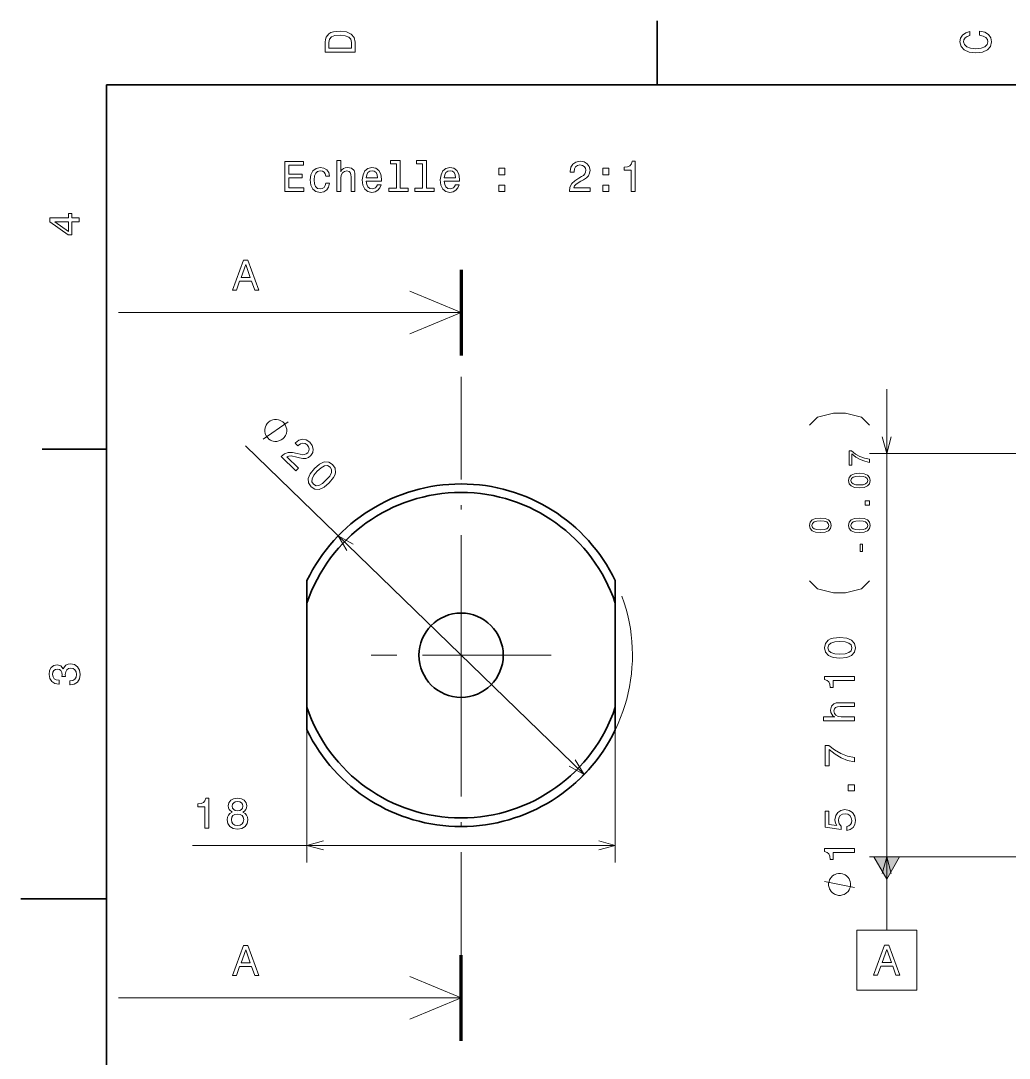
# Model space of a CAD drawing. Extents: x 0 to 297, y 0 to 210.
# Drawn here: x 0 to 115.4, y 86.4 to 207.5 of the extents above; entities that cross this region are included whole.
import ezdxf

# ---------------------------------------------------------------- set-up
doc = ezdxf.new("R2010")
doc.units = 0
doc.linetypes.add('AXES', pattern=[24, 15, -3, 3, -3])
doc.linetypes.add('DASHDOT', pattern=[18.5, 12, -3, 0.5, -3])

msp = doc.modelspace()

# ---------------------------------------------------------------- linework, layer by layer
at = {"color": 7, "lineweight": 35, "ltscale": 0.1875}
for p, q in [((74.300003, 200), (74.300003, 207.5)), ((10, 157.5), (2.5, 157.5))]:
    msp.add_line(p, q, dxfattribs=at)
at = {"color": 7, "lineweight": 35}
for p, q in [((287, 200), (10, 200)), ((10, 200), (10, 10))]:
    msp.add_line(p, q, dxfattribs=at)
at = {"color": 7, "lineweight": 100, "ltscale": 0.25}
for p, q in [((51.40398, 178.431076), (51.40398, 168.431076)), ((51.40398, 88.431076), (51.40398, 98.431076))]:
    msp.add_line(p, q, dxfattribs=at)
at = {"color": 7, "lineweight": 13}
for p, q in [((51.40398, 173.431076), (11.40398, 173.431076)), ((101.088226, 104.881081), (101.088226, 164.501434)), ((26.232304, 157.877472), (65.751305, 119.497147)), ((20.052219, 111.2276), (69.403976, 111.2276)), ((51.40398, 93.431076), (11.40398, 93.431076))]:
    msp.add_line(p, q, dxfattribs=at)
at = {"color": 7, "linetype": 'DASHDOT', "lineweight": 13}
msp.add_line((51.40398, 98.431076), (51.40398, 168.431076), dxfattribs=at)
at = {"color": 7, "lineweight": 13, "ltscale": 0.441694}
for p, q in [((116.755981, 156.981079), (99.088226, 156.981079)), ((116.755981, 109.881081), (99.088226, 109.881081))]:
    msp.add_line(p, q, dxfattribs=at)
at = {"color": 7, "linetype": 'AXES', "lineweight": 13}
for p, q in [((51.40398, 143.944061), (51.40398, 122.918091)), ((61.916969, 133.431076), (40.890991, 133.431076))]:
    msp.add_line(p, q, dxfattribs=at)
at = {"color": 7, "lineweight": 35, "ltscale": 0.065876}
for p, q in [((33.40398, 139.51384), (33.40398, 142.14888)), ((69.403976, 139.51384), (69.403976, 142.14888)), ((33.40398, 127.348312), (33.40398, 124.71328)), ((69.403976, 127.348312), (69.403976, 124.71328))]:
    msp.add_line(p, q, dxfattribs=at)
at = {"color": 7, "lineweight": 35, "ltscale": 0.304138}
for p, q in [((33.40398, 139.51384), (33.40398, 127.348312)), ((69.403976, 127.348312), (69.403976, 139.51384))]:
    msp.add_line(p, q, dxfattribs=at)
at = {"color": 7, "lineweight": 13, "ltscale": 0.403018}
for p, q in [((33.40398, 125.348312), (33.40398, 109.2276)), ((69.403976, 125.348312), (69.403976, 109.2276))]:
    msp.add_line(p, q, dxfattribs=at)
at = {"color": 7, "lineweight": 13, "ltscale": 0.148464}
msp.add_line((101.088226, 107.283005), (101.088226, 101.344437), dxfattribs=at)
at = {"color": 7, "lineweight": 35, "ltscale": 0.25}
msp.add_line((10, 105), (0, 105), dxfattribs=at)
at = {"color": 7, "lineweight": 13}
for points in [[(35.533215, 204.994965), (35.533215, 203.829971), (39.033215, 203.829971), (39.033215, 204.994965), (38.922264, 205.544678), (38.584366, 205.953171), (38.034657, 206.205338), (37.283215, 206.296112), (36.516644, 206.215424), (36.21405, 206.114563), (35.971977, 205.973343), (35.644165, 205.56485), (35.563473, 205.297562)], [(111.93206, 205.817017), (112.35569, 205.716141), (112.658287, 205.549713), (112.844887, 205.317734), (112.905403, 205.045395), (112.814629, 204.71759), (112.54229, 204.460388), (112.098488, 204.28891), (111.483215, 204.233429), (110.872986, 204.28891), (110.424141, 204.455338), (110.151802, 204.71254), (110.055984, 205.045395), (110.106415, 205.287476), (110.247627, 205.494247), (110.474571, 205.655624), (110.787247, 205.766571), (110.787247, 206.245682), (110.308144, 206.094391), (109.94503, 205.832138), (109.718086, 205.474075), (109.637398, 205.045395), (109.763474, 204.510818), (110.116501, 204.10231), (110.696472, 203.840057), (111.483215, 203.749283), (112.269958, 203.840057), (112.84993, 204.10231), (113.208, 204.510818), (113.329041, 205.045395), (113.233215, 205.51442), (112.965927, 205.892654), (112.527161, 206.159943), (111.93206, 206.301163)], [(35.951801, 204.959656), (36.027451, 205.342941), (36.259438, 205.605194), (36.672985, 205.761536), (37.283215, 205.811966), (37.873272, 205.756485), (38.286816, 205.600143), (38.533936, 205.332855), (38.614628, 204.959656), (38.614628, 204.298996), (35.951801, 204.298996)], [(30.824064, 187.564835), (33.043087, 187.564835), (33.043087, 187.988464), (31.288042, 187.988464), (31.288042, 189.17363), (32.851444, 189.17363), (32.851444, 189.592209), (31.288042, 189.592209), (31.288042, 190.641205), (33.002739, 190.641205), (33.002739, 191.064835), (30.824064, 191.064835)], [(35.600002, 189.375351), (36.038761, 189.375351), (35.947983, 189.778809), (35.731125, 190.096542), (35.39323, 190.293228), (34.954468, 190.368866), (34.470318, 190.268005), (34.102161, 189.98558), (33.870174, 189.526657), (33.789482, 188.911377), (33.865131, 188.301147), (34.092075, 187.84726), (34.450146, 187.564835), (34.939339, 187.469009), (35.373055, 187.544662), (35.710953, 187.75647), (35.94294, 188.089325), (36.043804, 188.533127), (35.620174, 188.533127), (35.544525, 188.250717), (35.403316, 188.038895), (35.201588, 187.907776), (34.954468, 187.867432), (34.646832, 187.932983), (34.424931, 188.13472), (34.288761, 188.462524), (34.243374, 188.926514), (34.288761, 189.380402), (34.429974, 189.708206), (34.656918, 189.909943), (34.954468, 189.980545), (35.216717, 189.93515), (35.413403, 189.819153), (35.544525, 189.627518)], [(36.91124, 187.564835), (37.355045, 187.564835), (37.355045, 189.128235), (37.400433, 189.486298), (37.546688, 189.74855), (37.773632, 189.909943), (38.076225, 189.970459), (38.318302, 189.920029), (38.469597, 189.783859), (38.545246, 189.556915), (38.570465, 189.254318), (38.570465, 187.564835), (39.014267, 187.564835), (39.014267, 189.345093), (38.994095, 189.703156), (38.903316, 190.000717), (38.605766, 190.273041), (38.141788, 190.368866), (37.889626, 190.333572), (37.672768, 190.237747), (37.491211, 190.086441), (37.355045, 189.879669), (37.355045, 191.185867), (36.91124, 191.185867)], [(40.335594, 188.790344), (42.110809, 188.790344), (42.115852, 188.997116), (42.03516, 189.577087), (41.813259, 190.010803), (41.460232, 190.273041), (40.991211, 190.368866), (40.53228, 190.268005), (40.179253, 189.98558), (39.952309, 189.526657), (39.871616, 188.921463), (39.947266, 188.301147), (40.17421, 187.84726), (40.522194, 187.564835), (40.976082, 187.469009), (41.369453, 187.534576), (41.692223, 187.706039), (41.929253, 187.978378), (42.065422, 188.341492), (41.626659, 188.341492), (41.535881, 188.139755), (41.404755, 187.988464), (41.031559, 187.867432), (40.744095, 187.922897), (40.527237, 188.099411), (40.386024, 188.386887), (40.335594, 188.775208)], [(43.865852, 190.812668), (43.865852, 187.938034), (42.953026, 187.938034), (42.953026, 187.564835), (45.217438, 187.564835), (45.217438, 187.938034), (44.309654, 187.938034), (44.309654, 191.185867), (43.169888, 191.185867), (43.169888, 190.812668)], [(46.901875, 190.812668), (46.901875, 187.938034), (45.989052, 187.938034), (45.989052, 187.564835), (48.25346, 187.564835), (48.25346, 187.938034), (47.34568, 187.938034), (47.34568, 191.185867), (46.20591, 191.185867), (46.20591, 190.812668)], [(49.443665, 188.790344), (51.21888, 188.790344), (51.223923, 188.997116), (51.14323, 189.577087), (50.921326, 190.010803), (50.568302, 190.273041), (50.099281, 190.368866), (49.64035, 190.268005), (49.287323, 189.98558), (49.060379, 189.526657), (48.979683, 188.921463), (49.055336, 188.301147), (49.28228, 187.84726), (49.630264, 187.564835), (50.084152, 187.469009), (50.477524, 187.534576), (50.800293, 187.706039), (51.037323, 187.978378), (51.173489, 188.341492), (50.734726, 188.341492), (50.643951, 188.139755), (50.512825, 187.988464), (50.139626, 187.867432), (49.852165, 187.922897), (49.635307, 188.099411), (49.494095, 188.386887), (49.443665, 188.775208)], [(55.823345, 189.521606), (56.51931, 189.521606), (56.51931, 190.273041), (55.823345, 190.273041)], [(64.048843, 187.564835), (66.454468, 187.564835), (66.454468, 187.99855), (64.553169, 187.99855), (64.659073, 188.23558), (64.840637, 188.432266), (65.400436, 188.790344), (65.697983, 188.941635), (66.030838, 189.158493), (66.267868, 189.41066), (66.404037, 189.708206), (66.454468, 190.046097), (66.368729, 190.469727), (66.131699, 190.802582), (65.768585, 191.014404), (65.299568, 191.090057), (64.815414, 191.004318), (64.447266, 190.767288), (64.210236, 190.389038), (64.129539, 189.889755), (64.129539, 189.819153), (64.58847, 189.819153), (64.58847, 189.859497), (64.633865, 190.202438), (64.770027, 190.454605), (64.986893, 190.615982), (65.274353, 190.671463), (65.566864, 190.621033), (65.783722, 190.494949), (65.924927, 190.298264), (65.975357, 190.051147), (65.940056, 189.819153), (65.844238, 189.622467), (65.682854, 189.451004), (65.460953, 189.299698), (65.163399, 189.138321), (64.669159, 188.825638), (64.321182, 188.492783), (64.11441, 188.089325), (64.048843, 187.579971)], [(67.967438, 189.521606), (68.663399, 189.521606), (68.663399, 190.273041), (67.967438, 190.273041)], [(71.260666, 187.564835), (71.719589, 187.564835), (71.719589, 191.090057), (71.376656, 191.090057), (71.285873, 190.78241), (71.104324, 190.575638), (70.826942, 190.454605), (70.443657, 190.414261), (70.443657, 190.056183), (71.260666, 190.056183)], [(40.335594, 189.163544), (40.391068, 189.51152), (40.527237, 189.768723), (40.734009, 189.925064), (41.00634, 189.980545), (41.273632, 189.925064), (41.480408, 189.768723), (41.606487, 189.51152), (41.651875, 189.163544)], [(49.443665, 189.163544), (49.499138, 189.51152), (49.635307, 189.768723), (49.842079, 189.925064), (50.11441, 189.980545), (50.381702, 189.925064), (50.588474, 189.768723), (50.714554, 189.51152), (50.759945, 189.163544)], [(55.823345, 187.564835), (56.51931, 187.564835), (56.51931, 188.316269), (55.823345, 188.316269)], [(67.967438, 187.564835), (68.663399, 187.564835), (68.663399, 188.316269), (67.967438, 188.316269)], [(6.833213, 184.02739), (6.833213, 184.481277), (5.965778, 184.481277), (5.965778, 184.98056), (5.56232, 184.98056), (5.56232, 184.481277), (3.408862, 184.481277), (3.408862, 184.022339), (5.521974, 182.489197), (5.965778, 182.489197), (5.965778, 184.02739)], [(5.56232, 182.912827), (3.993876, 184.02739), (5.56232, 184.02739)], [(24.72245, 176.056076), (25.186426, 176.056076), (25.554583, 177.0849), (26.951557, 177.0849), (27.319712, 176.056076), (27.793776, 176.056076), (26.512794, 179.561127), (25.998386, 179.561127)], [(25.715965, 177.513565), (26.25559, 179.056793), (26.795216, 177.513565)], [(30.686153, 158.779404), (30.767433, 158.863098), (30.888149, 159.071121), (30.968225, 159.237305), (31.00766, 159.361633), (31.045889, 159.568451), (31.042273, 159.815918), (30.998014, 160.02153), (30.954962, 160.144653), (30.870064, 160.308426), (30.743319, 160.512833), (30.659626, 160.594116), (30.575933, 160.6754), (30.367907, 160.796112), (30.201727, 160.87619), (30.077394, 160.915619), (29.870573, 160.953857), (29.623114, 160.950241), (29.417498, 160.905975), (29.294371, 160.86293), (29.130602, 160.77803), (28.926193, 160.651276), (28.844913, 160.567596), (28.763632, 160.483902), (28.642916, 160.275879), (28.56284, 160.109695), (28.523405, 159.985352), (28.485176, 159.778534), (28.488792, 159.531082), (28.533051, 159.32547), (28.576103, 159.202332), (28.661001, 159.038574), (28.787746, 158.834152), (28.871439, 158.752869), (28.955132, 158.6716), (29.163158, 158.550873), (29.329338, 158.47081), (29.453671, 158.431366), (29.660492, 158.393143), (29.907953, 158.396759), (30.113567, 158.44101), (30.236694, 158.48407), (30.400463, 158.56897), (30.604872, 158.695709)], [(30.390518, 156.627045), (32.116226, 154.95105), (32.418396, 155.262192), (31.054472, 156.586807), (31.295586, 156.683075), (31.562859, 156.697678), (32.213905, 156.564529), (32.532764, 156.465759), (32.922626, 156.389435), (33.268345, 156.405182), (33.57333, 156.523773), (33.844917, 156.731033), (34.07856, 157.094666), (34.140419, 157.498581), (34.027504, 157.903503), (33.743748, 158.284546), (33.336704, 158.560333), (32.907463, 158.64679), (32.473904, 158.540588), (32.068172, 158.238647), (32.018982, 158.188004), (32.348206, 157.868256), (32.376312, 157.897202), (32.6478, 158.111588), (32.921162, 158.197617), (33.189163, 158.162308), (33.434029, 158.001831), (33.608727, 157.761856), (33.676456, 157.520325), (33.640724, 157.280853), (33.504738, 157.068436), (33.317787, 156.92662), (33.112019, 156.85228), (32.876785, 156.841705), (32.61219, 156.887772), (32.286304, 156.979309), (31.713913, 157.099335), (31.232384, 157.102982), (30.802965, 156.957611), (30.401058, 156.637894)], [(99.088226, 155.94812), (99.088226, 156.304672), (98.50573, 156.421173), (97.962074, 156.625931), (97.457245, 156.915405), (96.984192, 157.293152), (96.691177, 157.293152), (96.691177, 155.612747), (97.012436, 155.612747), (97.012436, 156.954239), (97.489021, 156.565918), (97.986786, 156.272903), (98.516327, 156.068146)], [(34.272579, 155.240082), (33.775211, 154.61937), (33.551727, 154.049026), (33.584141, 153.539505), (33.883095, 153.094498), (34.333035, 152.81218), (34.843296, 152.794678), (35.40324, 153.038254), (36.01276, 153.550034), (36.502998, 154.170639), (36.6521, 154.4617), (36.733612, 154.741074), (36.701199, 155.25061), (36.409374, 155.695724), (35.952305, 155.977921), (35.43853, 155.991806), (34.874969, 155.751755)], [(34.619892, 154.902771), (35.073982, 155.312424), (35.470108, 155.539337), (35.812103, 155.565735), (36.117744, 155.395447), (36.293278, 155.098419), (36.276886, 154.755798), (36.061649, 154.35321), (35.665447, 153.887344), (35.207848, 153.474075), (34.811718, 153.247162), (34.469719, 153.220764), (34.171211, 153.391159), (33.988548, 153.688065), (34.004936, 154.030685), (34.220177, 154.433289)], [(97.891464, 152.972824), (98.445717, 153.025772), (98.84111, 153.191696), (99.081161, 153.456467), (99.158829, 153.823608), (99.081161, 154.187225), (98.84111, 154.451996), (98.445717, 154.61438), (97.891464, 154.670868), (97.340744, 154.61438), (97.121872, 154.547318), (96.941826, 154.451996), (96.701767, 154.187225), (96.620575, 153.823608), (96.701767, 153.456467), (96.945358, 153.191696), (97.340744, 153.025772)], [(97.891464, 153.311722), (97.46431, 153.339966), (97.157173, 153.428223), (96.977135, 153.587082), (96.913589, 153.823608), (96.977135, 154.05661), (97.157173, 154.215469), (97.46431, 154.303726), (97.891464, 154.33197), (98.322159, 154.303726), (98.629288, 154.215469), (98.809334, 154.05661), (98.869347, 153.823608), (98.809334, 153.587082), (98.629288, 153.428223), (98.322159, 153.339966)], [(99.088226, 150.964813), (99.088226, 151.451981), (98.562218, 151.451981), (98.562218, 150.964813)], [(93.341469, 147.742386), (93.895721, 147.795334), (94.291107, 147.961258), (94.531166, 148.226028), (94.608833, 148.593185), (94.531166, 148.956802), (94.291107, 149.221573), (93.895721, 149.383957), (93.341469, 149.440445), (92.790749, 149.383957), (92.571869, 149.316879), (92.39183, 149.221573), (92.151772, 148.956802), (92.070572, 148.593185), (92.151772, 148.226028), (92.395355, 147.961258), (92.790749, 147.795334)], [(93.341469, 148.081284), (92.914307, 148.109528), (92.60717, 148.197784), (92.427132, 148.356644), (92.363586, 148.593185), (92.427132, 148.826172), (92.60717, 148.985031), (92.914307, 149.073288), (93.341469, 149.101532), (93.772156, 149.073288), (94.079292, 148.985031), (94.259331, 148.826172), (94.319351, 148.593185), (94.259331, 148.356644), (94.079292, 148.197784), (93.772156, 148.109528)], [(97.891464, 147.742386), (98.445717, 147.795334), (98.84111, 147.961258), (99.081161, 148.226028), (99.158829, 148.593185), (99.081161, 148.956802), (98.84111, 149.221573), (98.445717, 149.383957), (97.891464, 149.440445), (97.340744, 149.383957), (97.121872, 149.316879), (96.941826, 149.221573), (96.701767, 148.956802), (96.620575, 148.593185), (96.701767, 148.226028), (96.945358, 147.961258), (97.340744, 147.795334)], [(97.891464, 148.081284), (97.46431, 148.109528), (97.157173, 148.197784), (96.977135, 148.356644), (96.913589, 148.593185), (96.977135, 148.826172), (97.157173, 148.985031), (97.46431, 149.073288), (97.891464, 149.101532), (98.322159, 149.073288), (98.629288, 148.985031), (98.809334, 148.826172), (98.869347, 148.593185), (98.809334, 148.356644), (98.629288, 148.197784), (98.322159, 148.109528)], [(98.279793, 145.550797), (98.279793, 146.405121), (98.000908, 146.405121), (98.000908, 145.550797)], [(95.628571, 133.081924), (96.420357, 133.157578), (96.985199, 133.394608), (97.32814, 133.772842), (97.439087, 134.297348), (97.32814, 134.816803), (96.985199, 135.195038), (96.420357, 135.427032), (95.628571, 135.507721), (94.841827, 135.427032), (94.529144, 135.331207), (94.271942, 135.195038), (93.929001, 134.816803), (93.813011, 134.297348), (93.929001, 133.772842), (94.276985, 133.394608), (94.841827, 133.157578)], [(95.628571, 133.566071), (95.018341, 133.606415), (94.579582, 133.732498), (94.322372, 133.959442), (94.231598, 134.297348), (94.322372, 134.630203), (94.579582, 134.857147), (95.018341, 134.983231), (95.628571, 135.023575), (96.243843, 134.983231), (96.68261, 134.857147), (96.939812, 134.630203), (97.025543, 134.297348), (96.939812, 133.959442), (96.68261, 133.732498), (96.243843, 133.606415)], [(5.73379, 129.979111), (5.769093, 129.979111), (6.253242, 130.059799), (6.616354, 130.296829), (6.848343, 130.670029), (6.934078, 131.164276), (6.848343, 131.688766), (6.626441, 132.082138), (6.273415, 132.334305), (5.819525, 132.425079), (5.521974, 132.384735), (5.279899, 132.273788), (5.0933, 132.092224), (4.957133, 131.850143), (4.684798, 132.177963), (4.251081, 132.293961), (3.857709, 132.218307), (3.560158, 132.00145), (3.373559, 131.648422), (3.307997, 131.164276), (3.388689, 130.710388), (3.610591, 130.362396), (3.963617, 130.135452), (4.432637, 130.059799), (4.46794, 130.059799), (4.46794, 130.508652), (4.145173, 130.548996), (3.913184, 130.680115), (3.771974, 130.891937), (3.721542, 131.189484), (3.761888, 131.451736), (3.867795, 131.643372), (4.039265, 131.759369), (4.271254, 131.804764), (4.518372, 131.759369), (4.684798, 131.638336), (4.785663, 131.426514), (4.815922, 131.139053), (4.810879, 130.942368), (5.209294, 130.942368), (5.199208, 131.189484), (5.244596, 131.507217), (5.365634, 131.744247), (5.56232, 131.885452), (5.819525, 131.935883), (6.112032, 131.880417), (6.328891, 131.734161), (6.465058, 131.502167), (6.510447, 131.194534), (6.460014, 130.876801), (6.308718, 130.644821), (6.066643, 130.498566), (5.73379, 130.443085)], [(97.338226, 130.470551), (97.338226, 130.929474), (93.813011, 130.929474), (93.813011, 130.586533), (94.120644, 130.495758), (94.327415, 130.314209), (94.448456, 130.036819), (94.4888, 129.653534), (94.84687, 129.653534), (94.84687, 130.470551)], [(97.338226, 125.781349), (97.338226, 126.225151), (95.774826, 126.225151), (95.416756, 126.270546), (95.15451, 126.416794), (94.993126, 126.643745), (94.932602, 126.946335), (94.98304, 127.188408), (95.119202, 127.339706), (95.346153, 127.415359), (95.648743, 127.440575), (97.338226, 127.440575), (97.338226, 127.884377), (95.557968, 127.884377), (95.199898, 127.864204), (94.902344, 127.773422), (94.630013, 127.475876), (94.534187, 127.011902), (94.569496, 126.759735), (94.665314, 126.542877), (94.816612, 126.36132), (95.023384, 126.225151), (93.717186, 126.225151), (93.717186, 125.781349)], [(97.338226, 120.988274), (97.338226, 121.497635), (96.506096, 121.664063), (95.729431, 121.956573), (95.008255, 122.370117), (94.332458, 122.909744), (93.913872, 122.909744), (93.913872, 120.509163), (94.37281, 120.509163), (94.37281, 122.425591), (95.053642, 121.870834), (95.76474, 121.452248), (96.521225, 121.159744)], [(97.338226, 117.60527), (97.338226, 118.301239), (96.586784, 118.301239), (96.586784, 117.60527)], [(21.479452, 113.2276), (21.938387, 113.2276), (21.938387, 116.752815), (21.595448, 116.752815), (21.504669, 116.445175), (21.323112, 116.238403), (21.045734, 116.117371), (20.662451, 116.077026), (20.662451, 115.718956), (21.479452, 115.718956)], [(24.680893, 115.11377), (24.423689, 114.972557), (24.247175, 114.775871), (24.136225, 114.528755), (24.100922, 114.231201), (24.181614, 113.782356), (24.413603, 113.434372), (24.791845, 113.212471), (25.306253, 113.12674), (25.81562, 113.212471), (26.193861, 113.434372), (26.42585, 113.782356), (26.511585, 114.231201), (26.471239, 114.528755), (26.365332, 114.775871), (26.183775, 114.972557), (25.931614, 115.11377), (26.133343, 115.234802), (26.274553, 115.40123), (26.360289, 115.602959), (26.390549, 115.850082), (26.309856, 116.208145), (26.098042, 116.495613), (25.7551, 116.682213), (25.306253, 116.752815), (24.852364, 116.682213), (24.509424, 116.495613), (24.292564, 116.208145), (24.216917, 115.850082), (24.242132, 115.602959), (24.327868, 115.40123)], [(24.696024, 115.809731), (24.73637, 116.031631), (24.857407, 116.203102), (25.049049, 116.309013), (25.306253, 116.349358), (25.558414, 116.309013), (25.750057, 116.203102), (25.871096, 116.031631), (25.916485, 115.809731), (25.871096, 115.582787), (25.750057, 115.406273), (25.558414, 115.290283), (25.306253, 115.254974), (25.049049, 115.295326), (24.857407, 115.406273), (24.73637, 115.582787)], [(96.4254, 112.966515), (96.838943, 113.077461), (97.161713, 113.324585), (97.363441, 113.687691), (97.439087, 114.151672), (97.348312, 114.661041), (97.101196, 115.059456), (96.707825, 115.311615), (96.203499, 115.407433), (95.734482, 115.321701), (95.366325, 115.079628), (95.129288, 114.701385), (95.043556, 114.212189), (95.104073, 113.833946), (95.2705, 113.541443), (94.327415, 113.682648), (94.327415, 115.21579), (93.913872, 115.21579), (93.913872, 113.344757), (95.769783, 113.067375), (95.769783, 113.470833), (95.532753, 113.763344), (95.447014, 114.136543), (95.502487, 114.459305), (95.663872, 114.706429), (95.910988, 114.862762), (96.228714, 114.918243), (96.54644, 114.862762), (96.793556, 114.701385), (96.949898, 114.454262), (97.005371, 114.136543), (96.97007, 113.869247), (96.854073, 113.662476), (96.672516, 113.511185), (96.4254, 113.435532)], [(24.585072, 114.241287), (24.630461, 114.508575), (24.776714, 114.710312), (25.00366, 114.841431), (25.306253, 114.886826), (25.603804, 114.841431), (25.83075, 114.710312), (25.977003, 114.508575), (26.027435, 114.241287), (25.977003, 113.953827), (25.83075, 113.736969), (25.603804, 113.595757), (25.306253, 113.550369), (25.00366, 113.595757), (24.776714, 113.736969), (24.630461, 113.953827)], [(97.338226, 110.390434), (97.338226, 110.849365), (93.813011, 110.849365), (93.813011, 110.506424), (94.120644, 110.415649), (94.327415, 110.234093), (94.448456, 109.956711), (94.4888, 109.573425), (94.84687, 109.573425), (94.84687, 110.390434)], [(99.588226, 109.881081), (101.088226, 107.283005), (102.588226, 109.881081)], [(95.588226, 107.963196), (95.471558, 107.963196), (95.238228, 107.904869), (95.063225, 107.846535), (94.946556, 107.7882), (94.771561, 107.671532), (94.596558, 107.496529), (94.479889, 107.321533), (94.421555, 107.204865), (94.363228, 107.029861), (94.304893, 106.796532), (94.304893, 106.679863), (94.304893, 106.563194), (94.363228, 106.329865), (94.421555, 106.154861), (94.479889, 106.0382), (94.596558, 105.863197), (94.771561, 105.688194), (94.946556, 105.571533), (95.063225, 105.513199), (95.238228, 105.454865), (95.471558, 105.39653), (95.588226, 105.39653), (95.704895, 105.39653), (95.938225, 105.454865), (96.113228, 105.513199), (96.229889, 105.571533), (96.404892, 105.688194), (96.579895, 105.863197), (96.696556, 106.0382), (96.75489, 106.154861), (96.813225, 106.329865), (96.871559, 106.563194), (96.871559, 106.679863), (96.871559, 106.796532), (96.813225, 107.029861), (96.75489, 107.204865), (96.696556, 107.321533), (96.579895, 107.496529), (96.404892, 107.671532), (96.229889, 107.7882), (96.113228, 107.846535), (95.938225, 107.904869), (95.704895, 107.963196)], [(97.588226, 101.344437), (97.588226, 94.344437), (104.588226, 94.344437), (104.588226, 101.344437)], [(24.72245, 96.056076), (25.186426, 96.056076), (25.554583, 97.084892), (26.951557, 97.084892), (27.319712, 96.056076), (27.793776, 96.056076), (26.512794, 99.561119), (25.998386, 99.561119)], [(99.555084, 96.094444), (100.019058, 96.094444), (100.387215, 97.12326), (101.784187, 97.12326), (102.152344, 96.094444), (102.626411, 96.094444), (101.345428, 99.59948), (100.831017, 99.59948)], [(25.715965, 97.513565), (26.25559, 99.056793), (26.795216, 97.513565)], [(100.548599, 97.551933), (101.088226, 99.095161), (101.627853, 97.551933)]]:
    msp.add_lwpolyline(points, close=True, dxfattribs=at)
for points in [[(45.40398, 170.945801), (51.40398, 173.431076), (45.40398, 175.916351)], [(99.088226, 160.301437), (98.154892, 161.234772), (96.288223, 161.701431), (94.888222, 161.701431), (93.021561, 161.234772), (92.088226, 160.301437)], [(28.295237, 158.661957), (31.235828, 160.685043)], [(100.570587, 158.912933), (101.088226, 156.981079), (101.605865, 158.912933)], [(38.803139, 146.390427), (37.056656, 147.365005), (38.081863, 145.647751)], [(92.088226, 142.115356), (93.021561, 141.182022), (94.888222, 140.715363), (96.288223, 140.715363), (98.154892, 141.182022), (99.088226, 142.115356)], [(64.004822, 120.471725), (65.751305, 119.497147), (64.726097, 121.214401)], [(35.335831, 111.745239), (33.40398, 111.2276), (35.335831, 110.709961)], [(67.47213, 110.709961), (69.403976, 111.2276), (67.47213, 111.745239)], [(101.605865, 107.949226), (101.088226, 109.881081), (100.570587, 107.949226)], [(97.338226, 106.329865), (93.838226, 107.029861)], [(45.40398, 90.945793), (51.40398, 93.431076), (45.40398, 95.916359)]]:
    msp.add_lwpolyline(points, dxfattribs=at)
at = {"color": 7, "lineweight": 35}
msp.add_circle((51.40398, 133.431076), 4.917, dxfattribs=at)
for radius, start, end in [(20, 25.841934, 154.158066), (19, 18.671717, 161.328276), (19, 198.671724, 341.328283), (20, 205.841934, 334.158066)]:
    msp.add_arc((51.40398, 133.431076), radius, start, end, dxfattribs=at)
at = {"color": 7, "lineweight": 13}
msp.add_arc((51.40398, 133.431076), 20, 310.107883, 20.112349, dxfattribs=at)
msp.add_solid([(99.588226, 109.881081), (101.088226, 107.283005), (99.588226, 109.881081), (102.588226, 109.881081)], dxfattribs=at)

doc.saveas('drawing.dxf')
